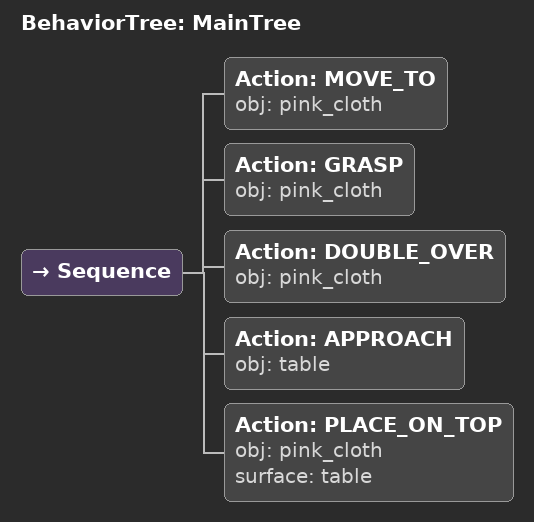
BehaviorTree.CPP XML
<root main_tree_to_execute="MainTree">
  <BehaviorTree ID="MainTree">
    <Sequence>
      <!-- Move to pink_cloth -->
      <Action ID="MOVE_TO" obj="pink_cloth" />
      <!-- Grasp pink_cloth -->
      <Action ID="GRASP" obj="pink_cloth" />
      <!-- Double over pink_cloth -->
      <Action ID="DOUBLE_OVER" obj="pink_cloth" />
      <!-- Approach table -->
      <Action ID="APPROACH" obj="table" />
      <!-- Place pink_cloth on table -->
      <Action ID="PLACE_ON_TOP" obj="pink_cloth" surface="table" />
    </Sequence>
  </BehaviorTree>
</root>
